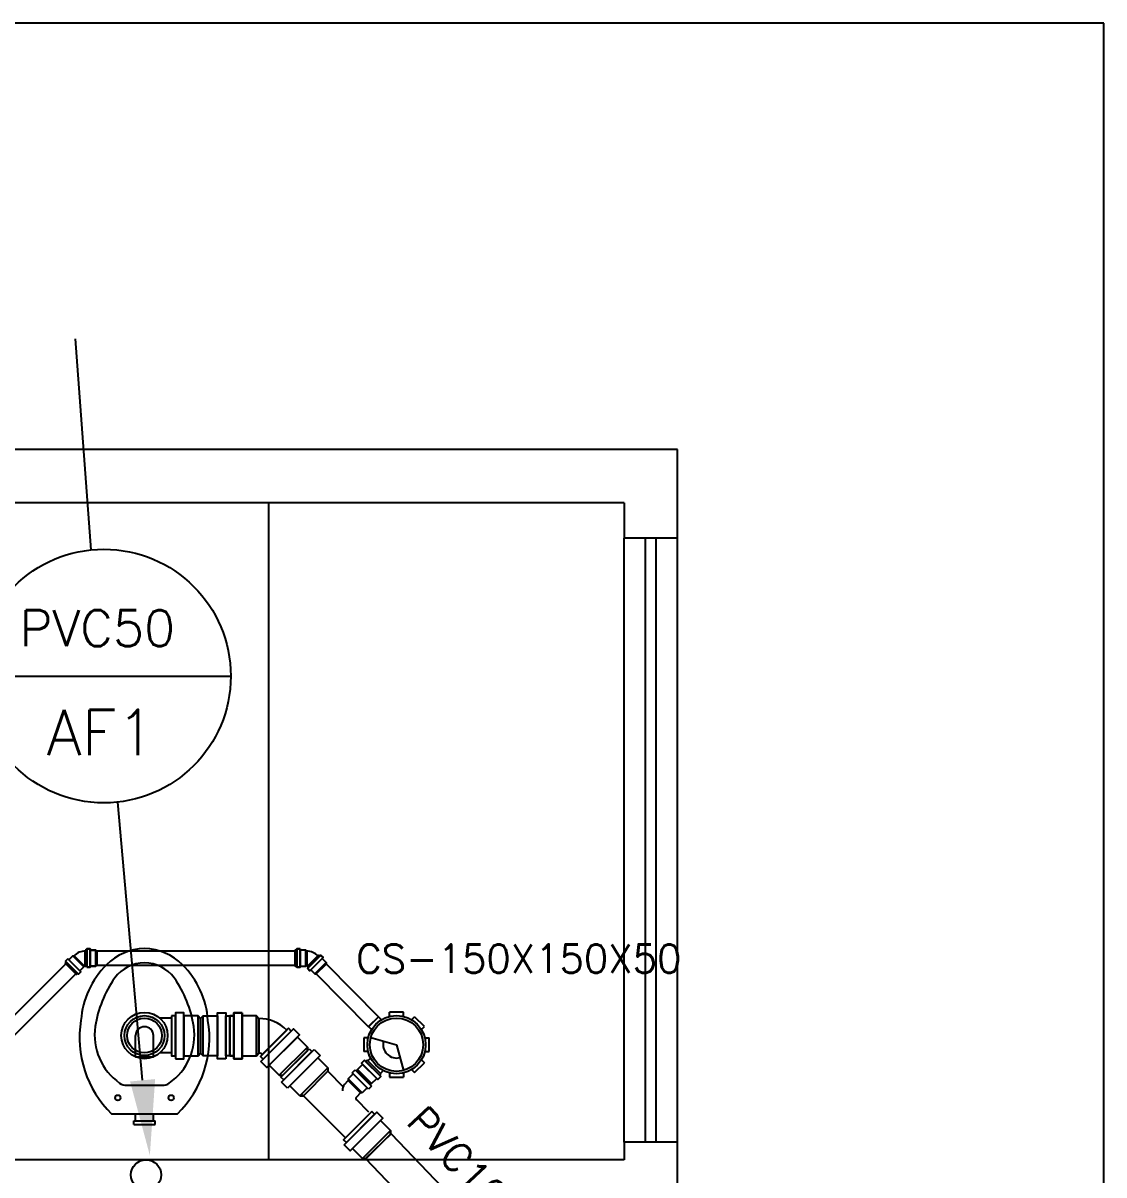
# Model space of a CAD drawing. Extents: x -435 to 5505, y -2177 to 2023.
# Drawn here: x 2401.5 to 2705.7, y -1070.1 to -745.9 of the extents above; entities that cross this region are included whole.
import ezdxf
from ezdxf.enums import TextEntityAlignment as Align

# ---------------------------------------------------------------- set-up
doc = ezdxf.new("R2010")
doc.units = 0
doc.header["$MEASUREMENT"] = 0
doc.layers.get('0').update_dxf_attribs({"linetype": 'CONTINUOUS'})
for name, color, linetype in [('03', 3, 'CONTINUOUS'), ('AGUA', 5, 'CONTINUOUS'), ('CONTORNO', 7, 'CONTINUOUS'), ('HIDRA', 1, 'CONTINUOUS'), ('TXT', 7, 'CONTINUOUS')]:
    doc.layers.add(name, color=color, linetype=linetype)
doc.styles.get("Standard").update_dxf_attribs({"font": 'romans.shx', "height": 8})

msp = doc.modelspace()

# ---------------------------------------------------------------- linework, layer by layer
for p, q in [((2705.70465, -745.90909), (1765.70465, -745.90909)), ((2705.70465, -1765.90909), (2705.70465, -745.90909)), ((2585.70465, -865.90909), (1885.70465, -865.90909)), ((2585.70465, -890.90909), (2585.70465, -865.90909)), ((2570.70465, -880.90909), (2305.70465, -880.90909)), ((2570.70465, -880.90909), (2570.70465, -890.90909)), ((2570.70465, -1060.90909), (2570.70465, -890.90909)), ((2585.70465, -890.90909), (2570.70465, -890.90909)), ((2585.70465, -890.90909), (2570.70465, -890.90909)), ((2576.70465, -1060.90909), (2576.70465, -890.90909)), ((2579.70465, -1060.90909), (2579.70465, -890.90909)), ((2585.70465, -1060.90909), (2585.70465, -890.90909)), ((2570.70465, -1060.90909), (2570.70465, -1065.90909)), ((2585.70465, -1060.90909), (2570.70465, -1060.90909)), ((2585.70465, -1095.90909), (2585.70465, -1060.90909)), ((2570.70465, -1065.90909), (2305.70465, -1065.90909))]:
    msp.add_line(p, q)
at = {"color": 253}
msp.add_line((2470.70465, -1065.90909), (2470.70465, -880.90909), dxfattribs=at)
at = {"layer": 'AGUA'}
msp.add_circle((2436.15419, -1070.11265), 4.25, dxfattribs=at)
at = {"layer": 'CONTORNO'}
for p, q in [((2433.20465, -1036.90909), (2433.20465, -1030.90909)), ((2438.20465, -1036.90909), (2438.20465, -1030.90909)), ((2433.20465, -1036.90909), (2438.20465, -1036.90909)), ((2433.20465, -1054.90909), (2433.20465, -1052.90909)), ((2438.20465, -1054.90909), (2438.20465, -1052.90909)), ((2432.70465, -1054.90909), (2438.70465, -1054.90909)), ((2432.70465, -1055.90909), (2432.70465, -1054.90909)), ((2432.70465, -1055.90909), (2438.70465, -1055.90909)), ((2438.70465, -1055.90909), (2438.70465, -1054.90909))]:
    msp.add_line(p, q, dxfattribs=at)
for points in [[(2424.98003, -1010.9848, 0.178730256), (2417.83417, -1026.61758, 0.245937245), (2426.44589, -1052.90909), (2444.9634, -1052.90909, 0.245937245), (2453.57513, -1026.61758, 0.178730256), (2446.42927, -1010.9848, 0.191409148), (2435.70465, -1006.40909, 0.191409148)], [(2435.70465, -1010.40909, 0.222318861), (2427.32252, -1014.63928, 0.11327079), (2421.83528, -1028.36593, 0.283572238), (2428.71667, -1044.28739, 0.15374434), (2430.69073, -1044.90909), (2435.70465, -1044.90909), (2440.71857, -1044.90909, 0.15374434), (2442.69263, -1044.28739, 0.283572238), (2449.57402, -1028.36593, 0.11327079), (2444.08678, -1014.63928, 0.222318861)]]:
    msp.add_lwpolyline(points, format="xyb", close=True, dxfattribs=at)
for centre in [(2428.20465, -1048.40909), (2443.20465, -1048.40909)]:
    msp.add_circle(centre, 0.75, dxfattribs=at)
msp.add_arc((2435.70465, -1030.90909), 2.5, 360, 180, dxfattribs=at)
at = {"layer": 'HIDRA'}
for p, q in [((2419.03654, -1011.32431), (2419.03654, -1006.84431)), ((2419.03654, -1006.84431), (2419.47654, -1006.84431)), ((2419.03654, -1007.13928), (2419.03654, -1011.02934)), ((2419.47654, -1011.68431), (2419.47654, -1006.48431)), ((2419.47654, -1006.48431), (2420.43654, -1006.48431)), ((2419.47654, -1006.84431), (2419.47654, -1011.32431)), ((2420.43654, -1006.48431), (2420.43654, -1011.68431)), ((2420.43654, -1011.32431), (2420.43654, -1006.84431)), ((2420.43654, -1006.84431), (2422.03654, -1006.84431)), ((2422.03654, -1006.84431), (2422.31654, -1007.12431)), ((2422.03654, -1006.84431), (2422.03654, -1011.32431)), ((2422.31654, -1007.09392), (2478.0924, -1007.09392)), ((2422.31654, -1007.09392), (2422.31654, -1011.09392)), ((2422.31654, -1007.14352), (2422.31654, -1011.04431)), ((2478.0924, -1006.85392), (2478.0924, -1011.33392)), ((2478.5324, -1006.85392), (2478.0924, -1006.85392)), ((2478.0924, -1007.09392), (2478.0924, -1011.09392)), ((2478.5324, -1006.49392), (2478.5324, -1011.69392)), ((2479.4924, -1006.49392), (2478.5324, -1006.49392)), ((2478.5324, -1011.33392), (2478.5324, -1006.85392)), ((2479.4924, -1011.69392), (2479.4924, -1006.49392)), ((2479.4924, -1006.85392), (2479.4924, -1011.33392)), ((2481.0924, -1006.85392), (2479.4924, -1006.85392)), ((2481.0924, -1011.33392), (2481.0924, -1006.85392)), ((2481.0924, -1006.85392), (2481.3724, -1007.13392)), ((2481.3724, -1011.0347), (2481.3724, -1007.13392)), ((2481.53881, -1011.40203), (2484.70665, -1008.23419)), ((2481.59538, -1011.96771), (2485.27234, -1008.29076)), ((2484.70665, -1008.23419), (2485.01778, -1008.54532)), ((2485.27234, -1008.29076), (2485.95116, -1008.96958)), ((2358.64251, -1065.5782), (2413.55388, -1010.71438)), ((2413.69468, -1010.23416), (2413.38356, -1010.54529)), ((2413.38356, -1010.54529), (2416.5514, -1013.71313)), ((2414.11895, -1009.30078), (2413.44013, -1009.9796)), ((2413.44013, -1009.9796), (2417.11708, -1013.65656)), ((2413.55388, -1010.71438), (2416.38108, -1013.54403)), ((2416.86252, -1013.402), (2413.69468, -1010.23416)), ((2417.7959, -1012.97774), (2414.11895, -1009.30078)), ((2415.50488, -1008.42397), (2414.37351, -1009.55534)), ((2414.37351, -1009.55534), (2417.54135, -1012.72318)), ((2418.67272, -1011.59181), (2415.50488, -1008.42397)), ((2415.50488, -1008.42397), (2415.90086, -1008.42397)), ((2418.65913, -1011.18224), (2415.90086, -1008.42397)), ((2417.54135, -1012.72318), (2418.67272, -1011.59181)), ((2418.67272, -1011.59181), (2418.67272, -1011.19583)), ((2419.47654, -1011.32431), (2419.03654, -1011.32431)), ((2422.03654, -1011.32431), (2420.43654, -1011.32431)), ((2422.03654, -1011.32431), (2422.31654, -1011.04431)), ((2422.31654, -1011.09392), (2478.0924, -1011.09392)), ((2478.0924, -1011.33392), (2478.5324, -1011.33392)), ((2479.4924, -1011.33392), (2481.0924, -1011.33392)), ((2481.0924, -1011.33392), (2481.3724, -1011.05392)), ((2481.84994, -1011.71315), (2481.53881, -1011.40203)), ((2484.49807, -1008.44277), (2481.74739, -1011.19345)), ((2485.01778, -1008.54532), (2481.84994, -1011.71315)), ((2485.95116, -1008.96958), (2482.2742, -1012.64654)), ((2482.52876, -1012.39198), (2485.6966, -1009.22414)), ((2486.82797, -1010.35551), (2483.66013, -1013.52335)), ((2486.86038, -1010.73625), (2484.01799, -1013.55065)), ((2486.81438, -1010.76507), (2484.05611, -1013.52335)), ((2485.6966, -1009.22414), (2486.82797, -1010.35551)), ((2486.82797, -1010.35551), (2486.82797, -1010.75149)), ((2486.86038, -1010.73625), (2501.56682, -1025.58894)), ((2361.46971, -1068.40785), (2416.38108, -1013.54403)), ((2416.5514, -1013.71313), (2416.86252, -1013.402)), ((2417.11708, -1013.65656), (2417.7959, -1012.97774)), ((2420.43654, -1011.68431), (2419.47654, -1011.68431)), ((2478.5324, -1011.69392), (2479.4924, -1011.69392)), ((2482.2742, -1012.64654), (2481.59538, -1011.96771)), ((2483.66013, -1013.52335), (2482.52876, -1012.39198)), ((2483.66013, -1013.52335), (2484.05611, -1013.52335)), ((2484.01799, -1013.55065), (2498.72444, -1028.40334)), ((2446.80796, -1024.49195), (2444.40796, -1024.49195)), ((2444.40796, -1024.49195), (2444.40796, -1037.49195)), ((2446.80796, -1037.49195), (2446.80796, -1024.49195)), ((2456.20796, -1024.49195), (2458.60796, -1024.49195)), ((2456.20796, -1037.49195), (2456.20796, -1024.49195)), ((2458.60796, -1024.49195), (2458.60796, -1037.49195)), ((2460.80796, -1024.49195), (2460.80796, -1037.49195)), ((2463.20796, -1024.49195), (2460.80796, -1024.49195)), ((2463.20796, -1037.49195), (2463.20796, -1024.49195)), ((2504.66162, -1025.51144), (2504.66162, -1024.3137)), ((2508.58162, -1024.3137), (2504.66162, -1024.3137)), ((2508.58162, -1025.51144), (2508.58162, -1024.3137)), ((2443.27982, -1026.02836), (2440.02662, -1026.02836)), ((2443.27982, -1026.02808), (2443.27981, -1035.79009)), ((2443.27982, -1026.02836), (2443.27982, -1035.78981)), ((2444.40796, -1025.39195), (2443.30796, -1025.39195)), ((2443.30796, -1025.39195), (2443.30796, -1036.59195)), ((2444.40796, -1036.59195), (2444.40796, -1025.39195)), ((2450.80796, -1025.39195), (2446.80796, -1025.39195)), ((2446.80796, -1025.39195), (2446.80796, -1036.59195)), ((2450.80796, -1025.39195), (2451.50796, -1026.09195)), ((2450.80796, -1036.59195), (2450.80796, -1025.39195)), ((2452.20796, -1025.39195), (2451.50796, -1026.09195)), ((2451.50796, -1035.84392), (2451.50796, -1026.09195)), ((2451.50796, -1035.84392), (2451.50796, -1026.09195)), ((2452.20796, -1025.39195), (2456.20796, -1025.39195)), ((2452.20796, -1036.59195), (2452.20796, -1025.39195)), ((2456.20796, -1025.39195), (2456.20796, -1036.59195)), ((2458.60796, -1025.39195), (2459.70796, -1025.39195)), ((2458.60796, -1036.59195), (2458.60796, -1025.39195)), ((2459.70796, -1025.39195), (2459.70796, -1036.59195)), ((2460.80796, -1025.39195), (2459.70796, -1025.39195)), ((2459.70796, -1025.39195), (2459.70796, -1036.59195)), ((2460.80796, -1036.59195), (2460.80796, -1025.39195)), ((2463.20796, -1025.39195), (2463.20796, -1036.59195)), ((2467.20796, -1025.39195), (2463.20796, -1025.39195)), ((2467.20796, -1036.59195), (2467.20796, -1025.39195)), ((2467.20796, -1025.39195), (2467.90796, -1026.09195)), ((2467.90796, -1035.84392), (2467.90796, -1026.09195)), ((2501.56682, -1025.58894), (2498.72444, -1028.40334)), ((2501.53156, -1025.61021), (2498.7597, -1028.38207)), ((2502.37848, -1026.45714), (2501.53156, -1025.61021)), ((2510.86476, -1026.45714), (2511.71168, -1025.61021)), ((2514.48354, -1028.38207), (2511.71168, -1025.61021)), ((2468.32398, -1036.76223), (2476.24358, -1028.84263)), ((2468.4654, -1038.17644), (2477.65779, -1028.98406)), ((2475.72213, -1029.36408), (2468.84542, -1036.24079)), ((2477.02139, -1029.62045), (2469.1018, -1037.54005)), ((2479.35485, -1030.68111), (2470.16246, -1039.8735)), ((2476.24358, -1028.84263), (2477.02139, -1029.62045)), ((2477.65779, -1028.98406), (2479.35485, -1030.68111)), ((2499.60663, -1029.229), (2498.7597, -1028.38207)), ((2513.63661, -1029.229), (2514.48354, -1028.38207)), ((2470.79885, -1039.2371), (2478.71845, -1031.31751)), ((2481.54688, -1034.14593), (2473.62728, -1042.06553)), ((2478.71845, -1031.31751), (2481.54688, -1034.14593)), ((2481.54688, -1034.14593), (2481.54688, -1035.13588)), ((2498.66092, -1031.51214), (2497.46318, -1031.51214)), ((2497.46318, -1031.51214), (2497.46318, -1035.43214)), ((2499.39175, -1031.47173), (2506.62162, -1033.47214)), ((2506.62162, -1033.47214), (2508.62202, -1040.702)), ((2514.58232, -1031.51214), (2515.78006, -1031.51214)), ((2515.78006, -1035.43214), (2515.78006, -1031.51214)), ((2443.27982, -1035.78981), (2440.02662, -1035.78981)), ((2443.30796, -1036.59195), (2444.40796, -1036.59195)), ((2444.40796, -1037.49195), (2446.80796, -1037.49195)), ((2446.80796, -1036.59195), (2450.80796, -1036.59195)), ((2450.80796, -1036.59195), (2451.50796, -1035.89195)), ((2452.20796, -1036.59195), (2451.50796, -1035.89195)), ((2456.20796, -1036.59195), (2452.20796, -1036.59195)), ((2458.60796, -1037.49195), (2456.20796, -1037.49195)), ((2459.70796, -1036.59195), (2458.60796, -1036.59195)), ((2459.70796, -1036.59195), (2460.80796, -1036.59195)), ((2460.80796, -1037.49195), (2463.20796, -1037.49195)), ((2463.20796, -1036.59195), (2467.20796, -1036.59195)), ((2467.20796, -1036.59195), (2467.90796, -1035.89195)), ((2469.1018, -1037.54005), (2468.32398, -1036.76223)), ((2474.11512, -1042.57559), (2482.03472, -1034.65599)), ((2474.25654, -1043.9898), (2483.44893, -1034.79741)), ((2481.51291, -1035.16985), (2474.61723, -1042.06553)), ((2482.81254, -1035.43381), (2474.89294, -1043.35341)), ((2485.14599, -1036.49447), (2475.9536, -1045.68686)), ((2476.59, -1045.05046), (2484.50959, -1037.13087)), ((2482.03472, -1034.65599), (2482.81254, -1035.43381)), ((2483.44893, -1034.79741), (2485.14599, -1036.49447)), ((2484.50959, -1037.13087), (2487.33802, -1039.95929)), ((2498.66092, -1035.43214), (2497.46318, -1035.43214)), ((2499.30861, -1037.23451), (2498.53559, -1038.00753)), ((2514.58232, -1035.43214), (2515.78006, -1035.43214)), ((2470.16246, -1039.8735), (2468.4654, -1038.17644)), ((2473.62728, -1042.06553), (2470.79885, -1039.2371)), ((2487.33802, -1039.95929), (2479.41842, -1047.87889)), ((2487.33802, -1039.95929), (2487.33802, -1040.94924)), ((2494.11662, -1041.36674), (2494.96515, -1040.51821)), ((2494.96515, -1040.51821), (2499.56134, -1045.11441)), ((2495.67225, -1040.4475), (2495.28335, -1040.83641)), ((2497.08647, -1039.03329), (2495.67225, -1040.4475)), ((2495.67225, -1040.4475), (2495.67225, -1040.94248)), ((2495.67225, -1040.4475), (2499.63205, -1044.4073)), ((2495.67225, -1040.4475), (2499.63205, -1044.4073)), ((2497.6168, -1037.86656), (2496.76827, -1038.71509)), ((2496.76827, -1038.71509), (2501.36446, -1043.31128)), ((2501.04627, -1042.99309), (2497.08647, -1039.03329)), ((2502.21299, -1042.46276), (2497.6168, -1037.86656)), ((2498.3239, -1037.79585), (2497.935, -1038.18476)), ((2497.935, -1038.18476), (2501.89479, -1042.14456)), ((2502.2837, -1041.75565), (2498.3239, -1037.79585)), ((2498.53559, -1038.00753), (2502.07202, -1041.54397)), ((2502.84505, -1040.77094), (2502.07202, -1041.54397)), ((2510.86476, -1040.48713), (2511.71168, -1041.33406)), ((2511.71168, -1041.33406), (2514.48354, -1038.5622)), ((2513.63661, -1037.71527), (2514.48354, -1038.5622)), ((2473.62728, -1042.06553), (2474.61723, -1042.06553)), ((2474.89294, -1043.35341), (2474.11512, -1042.57559)), ((2475.9536, -1045.68686), (2474.25654, -1043.9898)), ((2487.33802, -1040.94924), (2480.40837, -1047.87889)), ((2487.33802, -1040.94924), (2491.58397, -1045.32715)), ((2491.9813, -1044.63343), (2493.0206, -1043.59413)), ((2493.0206, -1043.09915), (2494.43482, -1041.68494)), ((2496.9804, -1047.05895), (2493.0206, -1043.09915)), ((2493.0206, -1043.09915), (2493.0206, -1043.59413)), ((2496.48543, -1047.05895), (2493.0206, -1043.59413)), ((2496.46845, -1047.04197), (2493.0206, -1043.59413)), ((2498.71281, -1045.96294), (2494.11662, -1041.36674)), ((2494.43482, -1041.68494), (2498.39462, -1045.64474)), ((2499.24314, -1044.79621), (2495.28335, -1040.83641)), ((2495.67225, -1040.94248), (2499.13708, -1044.4073)), ((2499.63205, -1044.4073), (2501.04627, -1042.99309)), ((2501.36446, -1043.31128), (2502.21299, -1042.46276)), ((2501.89479, -1042.14456), (2502.2837, -1041.75565)), ((2504.66162, -1041.43284), (2504.66162, -1042.63057)), ((2504.66162, -1042.63057), (2508.58162, -1042.63057)), ((2508.58162, -1041.43284), (2508.58162, -1042.63057)), ((2479.41842, -1047.87889), (2476.59, -1045.05046)), ((2496.48543, -1047.05895), (2495.32013, -1048.22425)), ((2496.9804, -1047.05895), (2496.48543, -1047.05895)), ((2498.39462, -1045.64474), (2496.9804, -1047.05895)), ((2499.56134, -1045.11441), (2498.71281, -1045.96294)), ((2499.63205, -1044.4073), (2499.13708, -1044.4073)), ((2499.63205, -1044.4073), (2499.24314, -1044.79621)), ((2479.41842, -1047.87889), (2480.40837, -1047.87889)), ((2480.40837, -1047.87889), (2479.9134, -1047.38391)), ((2492.24378, -1059.7143), (2480.40837, -1047.87889)), ((2498.81988, -1052.4311), (2495.32013, -1048.93135)), ((2491.74881, -1060.20928), (2499.66841, -1052.28968)), ((2491.89023, -1061.62349), (2501.08262, -1052.4311)), ((2492.24378, -1059.7143), (2499.17343, -1052.78466)), ((2500.44622, -1053.0675), (2492.52663, -1060.98709)), ((2499.66841, -1052.28968), (2500.44622, -1053.0675)), ((2501.08262, -1052.4311), (2502.77968, -1054.12816)), ((2502.77968, -1054.12816), (2493.58729, -1063.32055)), ((2494.22368, -1062.68415), (2502.14328, -1054.76455)), ((2502.14328, -1054.76455), (2504.97171, -1057.59298)), ((2492.52663, -1060.98709), (2491.74881, -1060.20928)), ((2504.97171, -1057.59298), (2497.05211, -1065.51258)), ((2505.10625, -1058.59972), (2497.89325, -1065.52595)), ((2504.93774, -1058.61689), (2498.04206, -1065.51258)), ((2504.97171, -1057.59298), (2504.97171, -1058.58293)), ((2505.10625, -1058.59972), (2540.49979, -1095.45871)), ((2493.58729, -1063.32055), (2491.89023, -1061.62349)), ((2497.05211, -1065.51258), (2494.22368, -1062.68415)), ((2497.05211, -1065.51258), (2498.04206, -1065.51258)), ((2497.89325, -1065.52595), (2533.28679, -1102.38494))]:
    msp.add_line(p, q, dxfattribs=at)
for centre, radius in [((2435.70465, -1030.90909), 6.51927), ((2435.70465, -1030.90909), 5.61927), ((2435.70465, -1030.90909), 4.88073), ((2506.62162, -1033.47214), 8.19844), ((2506.62162, -1033.47214), 7.50151)]:
    msp.add_circle(centre, radius, dxfattribs=at)
for centre, radius, start, end in [((2419.02842, -1011.55153), 4.41226, 89.8946614, 135), ((2481.3724, -1011.55696), 4.41226, 44.8946614, 90), ((2419.02842, -1011.55153), 0.52226, 89.1100212, 135), ((2481.3724, -1011.55696), 0.52226, 44.1100212, 90), ((2467.90796, -1037.14957), 11.03065, 44.8946614, 90), ((2506.62162, -1033.47214), 3.75075, 164.53399, 285.46601), ((2467.90796, -1037.14957), 1.30565, 44.1100212, 90), ((2493.82169, -1046.14818), 2.38358, 140.5435616, 188.5016212), ((2495.67368, -1048.5778), 0.5, 135, 225)]:
    msp.add_arc(centre, radius, start, end, dxfattribs=at)
for points in [[(2419.03654, -1006.84431), (2419.03654, -1011.32431), (2419.47654, -1011.32431), (2419.47654, -1006.84431)], [(2419.47654, -1011.68431), (2420.43654, -1011.68431), (2420.43654, -1006.48431), (2419.47654, -1006.48431)], [(2420.43654, -1011.32431), (2422.03654, -1011.32431), (2422.03654, -1006.84431), (2420.43654, -1006.84431)], [(2422.03654, -1011.32431), (2422.31654, -1011.04431), (2422.32103, -1007.13688), (2422.03654, -1006.84431)], [(2478.5324, -1006.85392), (2478.5324, -1011.33392), (2478.0924, -1011.33392), (2478.0924, -1006.85392)], [(2479.4924, -1006.49392), (2479.4924, -1011.69392), (2478.5324, -1011.69392), (2478.5324, -1006.49392)], [(2479.4924, -1006.85392), (2479.4924, -1011.33392), (2481.0924, -1011.33392), (2481.0924, -1006.85392)], [(2481.0924, -1006.85392), (2481.3724, -1007.13392), (2481.3724, -1011.0347), (2481.0924, -1011.33392)], [(2484.70665, -1008.23419), (2481.53881, -1011.40203), (2481.84994, -1011.71315), (2485.01778, -1008.54532)], [(2481.59538, -1011.96771), (2482.2742, -1012.64654), (2485.95116, -1008.96958), (2485.27234, -1008.29076)], [(2413.69468, -1010.23416), (2416.86252, -1013.402), (2416.5514, -1013.71313), (2413.38356, -1010.54529)], [(2414.11895, -1009.30078), (2417.7959, -1012.97774), (2417.11708, -1013.65656), (2413.44013, -1009.9796)], [(2414.37351, -1009.55534), (2417.54135, -1012.72318), (2418.67272, -1011.59181), (2415.50488, -1008.42397)], [(2415.50488, -1008.42397), (2415.90086, -1008.42397), (2418.65913, -1011.18224), (2418.67272, -1011.59181)], [(2482.52876, -1012.39198), (2483.66013, -1013.52335), (2486.82797, -1010.35551), (2485.6966, -1009.22414)], [(2483.66013, -1013.52335), (2484.05611, -1013.52335), (2486.82226, -1010.76356), (2486.82797, -1010.35551)], [(2444.40796, -1037.49195), (2446.80796, -1037.49195), (2446.80796, -1024.49195), (2444.40796, -1024.49195)], [(2458.60796, -1037.49195), (2456.20796, -1037.49195), (2456.20796, -1024.49195), (2458.60796, -1024.49195)], [(2463.20796, -1024.49195), (2463.20796, -1037.49195), (2460.80796, -1037.49195), (2460.80796, -1024.49195)], [(2443.30796, -1025.39195), (2443.30796, -1036.59195), (2444.40796, -1036.59195), (2444.40796, -1025.39195)], [(2446.80796, -1036.59195), (2450.80796, -1036.59195), (2450.80796, -1025.39195), (2446.80796, -1025.39195)], [(2451.50796, -1035.89195), (2450.80796, -1036.59195), (2450.80796, -1025.39195), (2451.50796, -1026.09195)], [(2452.20796, -1036.59195), (2452.20796, -1025.39195), (2451.50796, -1026.09195), (2451.50796, -1035.89195)], [(2456.20796, -1036.59195), (2452.20796, -1036.59195), (2452.20796, -1025.39195), (2456.20796, -1025.39195)], [(2459.70796, -1025.39195), (2459.70796, -1036.59195), (2458.60796, -1036.59195), (2458.60796, -1025.39195)], [(2460.80796, -1025.39195), (2460.80796, -1036.59195), (2459.70796, -1036.59195), (2459.70796, -1025.39195)], [(2463.20796, -1025.39195), (2463.20796, -1036.59195), (2467.20796, -1036.59195), (2467.20796, -1025.39195)], [(2467.20796, -1025.39195), (2467.90796, -1026.09195), (2467.90796, -1035.84392), (2467.20796, -1036.59195)], [(2476.24358, -1028.84263), (2468.32398, -1036.76223), (2469.1018, -1037.54005), (2477.02139, -1029.62045)], [(2468.4654, -1038.17644), (2470.16246, -1039.8735), (2479.35485, -1030.68111), (2477.65779, -1028.98406)], [(2470.79885, -1039.2371), (2473.62728, -1042.06553), (2481.54688, -1034.14593), (2478.71845, -1031.31751)], [(2473.62728, -1042.06553), (2474.61723, -1042.06553), (2481.53261, -1035.16605), (2481.54688, -1034.14593)], [(2497.08647, -1039.03329), (2495.67225, -1040.4475), (2499.63205, -1044.4073), (2501.04627, -1042.99309)], [(2499.63205, -1044.4073), (2499.13708, -1044.4073), (2495.67225, -1040.94248), (2495.67225, -1040.4475)], [(2497.6168, -1037.86656), (2496.76827, -1038.71509), (2501.36447, -1043.31129), (2502.21299, -1042.46276)], [(2502.28371, -1041.75565), (2498.32391, -1037.79585), (2497.935, -1038.18476), (2501.8948, -1042.14456)], [(2499.66841, -1052.28968), (2491.74881, -1060.20928), (2492.52663, -1060.98709), (2500.44622, -1053.0675)], [(2491.89023, -1061.62349), (2493.58729, -1063.32055), (2502.77968, -1054.12816), (2501.08262, -1052.4311)], [(2494.22368, -1062.68415), (2497.05211, -1065.51258), (2504.97171, -1057.59298), (2502.14328, -1054.76455)], [(2497.05211, -1065.51258), (2498.04206, -1065.51258), (2504.95744, -1058.6131), (2504.97171, -1057.59298)]]:
    msp.add_3dface(points, dxfattribs=at)
at = {"layer": 'TXT', "color": 12}
for p, q in [((2420.65618, -894.19871), (2416.28986, -834.84074)), ((2388.57718, -929.7146), (2459.97718, -929.7146)), ((2435.17304, -1043.49491), (2428.19776, -965.19867))]:
    msp.add_line(p, q, dxfattribs=at)
msp.add_circle((2424.27718, -929.7146), 35.7, dxfattribs=at)
msp.add_solid([(2431.64773, -1043.83492), (2438.69834, -1043.15489), (2437.21312, -1064.64675)], dxfattribs=at)

# ---------------------------------------------------------------- texts
at = {"layer": '03'}
msp.add_text('CS-150X150X50', height=8, dxfattribs=at).set_placement((2495.25041, -1013.24773))
msp.add_text('PVC100 >', height=8, rotation=313.3403642, dxfattribs=at).set_placement((2509.07731, -1055.53476))
at = {"layer": 'TXT'}
for s, height, p in [('PVC50', 10.2, (2422.45821, -921.32905)), ('AF1', 12.75, (2423.47934, -951.96556))]:
    msp.add_text(s, height=height, dxfattribs=at).set_placement(p, align=Align.CENTER)

doc.saveas('drawing.dxf')
